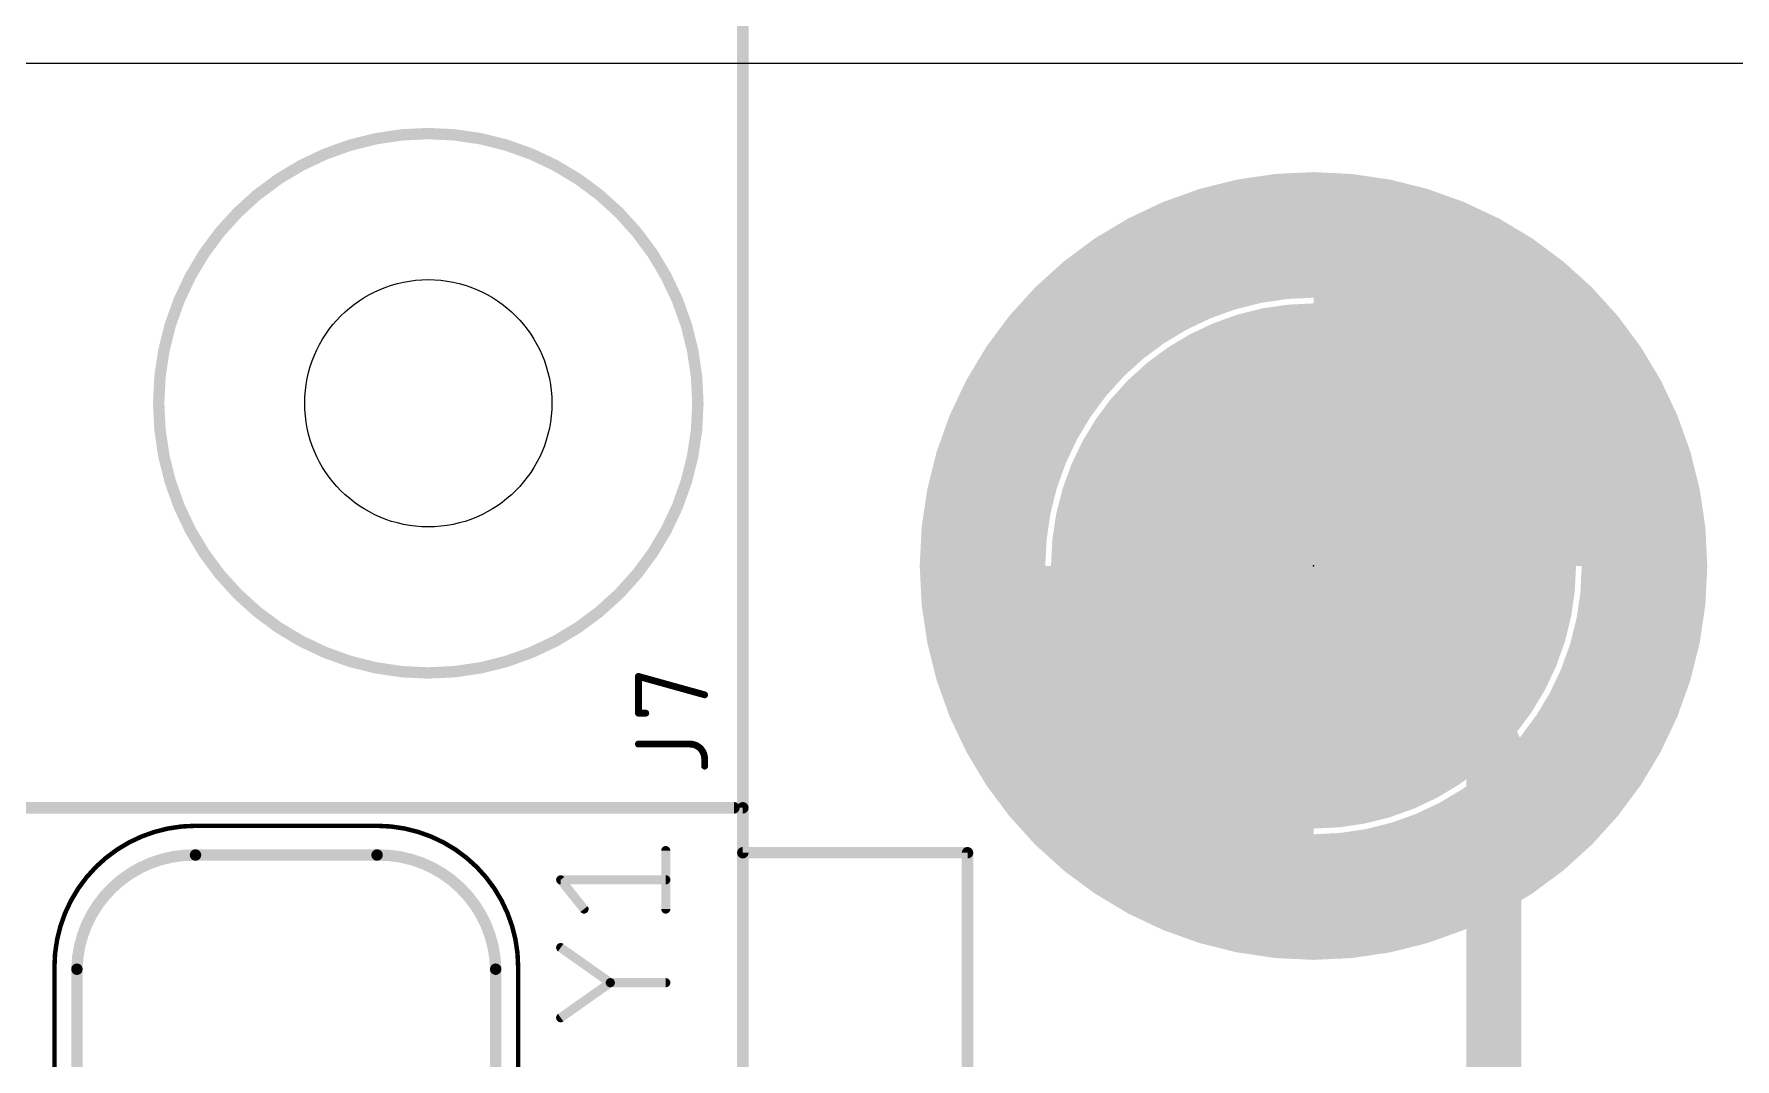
# Model space of a CAD drawing. Extents: x 11.3 to 101.7, y 6.2 to 96.
# Drawn here: x 70.85 to 89.78, y 63.1 to 74.5 of the extents above; entities that cross this region are included whole.
import ezdxf

# ---------------------------------------------------------------- set-up
doc = ezdxf.new("R2010")
doc.units = 0
for name, color, linetype in [('1', 12, 'CONTINUOUS'), ('17', 110, 'CONTINUOUS'), ('20', 31, 'CONTINUOUS'), ('21', 253, 'CONTINUOUS'), ('23', 53, 'CONTINUOUS'), ('25', 253, 'CONTINUOUS'), ('39', 12, 'CONTINUOUS'), ('40', 132, 'CONTINUOUS'), ('43', 110, 'CONTINUOUS'), ('49', 253, 'CONTINUOUS'), ('51', 253, 'CONTINUOUS')]:
    doc.layers.add(name, color=color, linetype=linetype)

# ---------------------------------------------------------------- blocks, each defined once
blk = doc.blocks.new('ROUNDP')
at = {"const_width": 0.5}
blk.add_lwpolyline([(0, -0.25, 1), (0, 0.25, 1), (0, -0.25)], format="xyb", dxfattribs=at)

msp = doc.modelspace()

# ---------------------------------------------------------------- linework, layer by layer
at = {"layer": '1', "const_width": 0.3048}
for points in [[(85.1978, 68.6878, 1), (84.9822, 68.4722)], [(87.249, 66.5734, 1), (86.9442, 66.5734)], [(86.9888, 66.4656, 1), (87.2044, 66.6812)]]:
    msp.add_lwpolyline(points, format="xyb", dxfattribs=at)
at = {"layer": '1', "const_width": 0.6096}
for points in [[(87.0966, 66.5734), (85.09, 68.58)], [(87.0966, 57.404), (87.0966, 66.5734)]]:
    msp.add_lwpolyline(points, dxfattribs=at)
at = {"layer": '20'}
msp.add_line((91.5724, 74.1682), (14.0208, 74.1682), dxfattribs=at)
msp.add_circle((75.24, 70.39), 1.375, dxfattribs=at)
at = {"layer": '21'}
for points, const_width in [([(85.09, 65.151, 1), (85.09, 72.009, 1), (85.09, 65.151)], 0.1524), ([(85.09, 66.68, 1), (85.09, 70.48, 1), (85.09, 66.68)], 0.2032), ([(72.65, 65.365, 0.4142), (71.33, 64.095)], 0.127), ([(72.65, 65.3968, 1), (72.65, 65.3333)], 0.0635), ([(72.6494, 65.3333, 1), (72.6506, 65.3967)], 0.0635), ([(75.99, 64.095, 0.4142), (74.67, 65.365)], 0.127), ([(74.6694, 65.3967, 1), (74.6706, 65.3333)], 0.0635), ([(74.67, 65.3333, 1), (74.67, 65.3968)], 0.0635), ([(71.3618, 64.095, 1), (71.2982, 64.095)], 0.0635), ([(71.2983, 64.0956, 1), (71.3617, 64.0944)], 0.0635), ([(76.0218, 64.095, 1), (75.9583, 64.095)], 0.0635), ([(75.9583, 64.0944, 1), (76.0217, 64.0956)], 0.0635)]:
    msp.add_lwpolyline(points, format="xyb", dxfattribs=dict(at, const_width=const_width))
at = {"layer": '21', "const_width": 0.127}
for points in [[(72.65, 65.365), (74.67, 65.365)], [(71.33, 55.285), (71.33, 64.095)], [(75.99, 64.095), (75.99, 55.285)]]:
    msp.add_lwpolyline(points, dxfattribs=at)
at = {"layer": '23'}
msp.add_point((85.09, 68.58), dxfattribs=at)
at = {"layer": '25', "const_width": 0.1016}
for points in [[(77.8826, 64.7642), (77.8826, 65.4139)], [(76.9731, 64.7642), (76.7132, 65.089)], [(76.7132, 65.089), (77.8826, 65.089)], [(77.2655, 63.9451), (76.7132, 64.3349)], [(76.7132, 63.5553), (77.2655, 63.9451)], [(77.8826, 63.9451), (77.2655, 63.9451)]]:
    msp.add_lwpolyline(points, dxfattribs=at)
at = {"layer": '25', "const_width": 0.0508}
for points in [[(77.9081, 65.4139, 1), (77.8572, 65.4139)], [(76.7331, 65.1049, 1), (76.6934, 65.0732)], [(76.7132, 65.1144, 1), (76.7132, 65.0636)], [(77.8826, 65.0636, 1), (77.8826, 65.1144)], [(76.9533, 64.7483, 1), (76.9929, 64.78)], [(77.8572, 64.7642, 1), (77.9081, 64.7642)], [(76.7279, 64.3557, 1), (76.6986, 64.3142)], [(77.2655, 63.9705, 1), (77.2655, 63.9197)], [(77.2801, 63.9243, 1), (77.2508, 63.9658)], [(77.2508, 63.9243, 1), (77.2801, 63.9658)], [(77.8826, 63.9197, 1), (77.8826, 63.9705)], [(76.6986, 63.576, 1), (76.7279, 63.5345)]]:
    msp.add_lwpolyline(points, format="xyb", dxfattribs=at)
at = {"layer": '39'}
for points, const_width in [([(85.09, 64.897, 1), (85.09, 72.263, 1), (85.09, 64.897)], 1.397), ([(72.65, 65.69, 0.4142), (71.08, 64.12)], 0.05), ([(72.65, 65.7025, 1), (72.65, 65.6775)], 0.025), ([(72.65, 65.6775, 1), (72.65, 65.7025)], 0.025), ([(76.24, 64.12, 0.4142), (74.67, 65.69)], 0.05), ([(74.67, 65.7025, 1), (74.67, 65.6775)], 0.025), ([(74.67, 65.6775, 1), (74.67, 65.7025)], 0.025), ([(71.0925, 64.12, 1), (71.0675, 64.12)], 0.025), ([(71.0675, 64.12, 1), (71.0925, 64.12)], 0.025), ([(76.2525, 64.12, 1), (76.2275, 64.12)], 0.025), ([(76.2275, 64.12, 1), (76.2525, 64.12)], 0.025)]:
    msp.add_lwpolyline(points, format="xyb", dxfattribs=dict(at, const_width=const_width))
at = {"layer": '39', "const_width": 0.05}
for points in [[(72.65, 65.69), (74.67, 65.69)], [(71.08, 55.26), (71.08, 64.12)], [(76.24, 64.12), (76.24, 55.26)]]:
    msp.add_lwpolyline(points, dxfattribs=at)
at = {"layer": '40', "const_width": 1.397}
msp.add_lwpolyline([(85.09, 64.897, 1), (85.09, 72.263, 1), (85.09, 64.897)], format="xyb", dxfattribs=at)
at = {"layer": '43', "const_width": 1.016}
msp.add_lwpolyline([(85.09, 65.024, 1), (85.09, 72.136, 1), (85.09, 65.024)], format="xyb", dxfattribs=at)
at = {"layer": '49'}
for points, const_width in [([(78.74, 11.89), (78.74, 90.89)], 0.127), ([(77.5781, 66.9427), (77.5781, 67.3519)], 0.0762), ([(77.5781, 67.3519), (78.3147, 67.1473)], 0.0762), ([(77.6599, 66.9427), (77.5781, 66.9427)], 0.0762), ([(77.5781, 66.5992), (78.151, 66.5992)], 0.0762), ([(78.3147, 66.4355), (78.3147, 66.3537)], 0.0762), ([(78.74, 65.89), (66.24, 65.89)], 0.127), ([(66.24, 65.89), (78.64, 65.89)], 0.127), ([(78.74, 65.39), (78.74, 65.89)], 0.127), ([(81.24, 65.39), (78.74, 65.39)], 0.127), ([(81.24, 59.39), (81.24, 65.39)], 0.127)]:
    msp.add_lwpolyline(points, dxfattribs=dict(at, const_width=const_width))
for points, const_width in [([(77.5832, 67.3703, 1), (77.573, 67.3335)], 0.0381), ([(77.5971, 67.3519, 1), (77.5591, 67.3519)], 0.0381), ([(78.3096, 67.1289, 1), (78.3198, 67.1656)], 0.0381), ([(77.5781, 66.9617, 1), (77.5781, 66.9236)], 0.0381), ([(77.5591, 66.9427, 1), (77.5971, 66.9427)], 0.0381), ([(77.6599, 66.9236, 1), (77.6599, 66.9617)], 0.0381), ([(77.5781, 66.6183, 1), (77.5781, 66.5802)], 0.0381), ([(78.3147, 66.4355, 0.4142), (78.151, 66.5992)], 0.0762), ([(78.151, 66.6183, 1), (78.151, 66.5802)], 0.0381), ([(78.151, 66.5802, 1), (78.151, 66.6183)], 0.0381), ([(78.3337, 66.4355, 1), (78.2957, 66.4355)], 0.0381), ([(78.2957, 66.4355, 1), (78.3337, 66.4355)], 0.0381), ([(78.2957, 66.3537, 1), (78.3337, 66.3537)], 0.0381), ([(78.64, 65.8582, 1), (78.64, 65.9218)], 0.0635), ([(78.7718, 65.89, 1), (78.7083, 65.89)], 0.0635), ([(78.74, 65.8582, 1), (78.74, 65.9218)], 0.0635), ([(78.74, 65.4218, 1), (78.74, 65.3582)], 0.0635), ([(78.7083, 65.39, 1), (78.7718, 65.39)], 0.0635), ([(81.2718, 65.39, 1), (81.2083, 65.39)], 0.0635), ([(81.24, 65.3582, 1), (81.24, 65.4218)], 0.0635)]:
    msp.add_lwpolyline(points, format="xyb", dxfattribs=dict(at, const_width=const_width))
at = {"layer": '51'}
for points, const_width in [([(75.24, 67.39, 1), (75.24, 73.39, 1), (75.24, 67.39)], 0.127), ([(87.249, 68.58, 0.4142), (85.09, 70.739)], 2.4892), ([(82.931, 68.58, 0.4142), (85.09, 66.421)], 2.4892), ([(85.09, 67.818, 1), (85.09, 69.342, 1), (85.09, 67.818)], 0.4572), ([(72.65, 65.365, 0.4142), (71.33, 64.095)], 0.127), ([(72.65, 65.3968, 1), (72.65, 65.3333)], 0.0635), ([(72.6494, 65.3333, 1), (72.6506, 65.3967)], 0.0635), ([(75.99, 64.095, 0.4142), (74.67, 65.365)], 0.127), ([(74.6694, 65.3967, 1), (74.6706, 65.3333)], 0.0635), ([(74.67, 65.3333, 1), (74.67, 65.3968)], 0.0635), ([(71.3618, 64.095, 1), (71.2982, 64.095)], 0.0635), ([(71.2983, 64.0956, 1), (71.3617, 64.0944)], 0.0635), ([(76.0218, 64.095, 1), (75.9583, 64.095)], 0.0635), ([(75.9583, 64.0944, 1), (76.0217, 64.0956)], 0.0635)]:
    msp.add_lwpolyline(points, format="xyb", dxfattribs=dict(at, const_width=const_width))
at = {"layer": '51', "const_width": 0.127}
for points in [[(72.65, 65.365), (74.67, 65.365)], [(71.33, 55.285), (71.33, 64.095)], [(75.99, 64.095), (75.99, 55.285)]]:
    msp.add_lwpolyline(points, dxfattribs=at)

# ---------------------------------------------------------------- block references
at = {"layer": '17', "xscale": 5.842, "yscale": 5.842}
msp.add_blockref('ROUNDP', (85.09, 68.58), dxfattribs=at)
msp.add_blockref('ROUNDP', (85.09, 68.58), dxfattribs=at)

doc.saveas('drawing.dxf')
